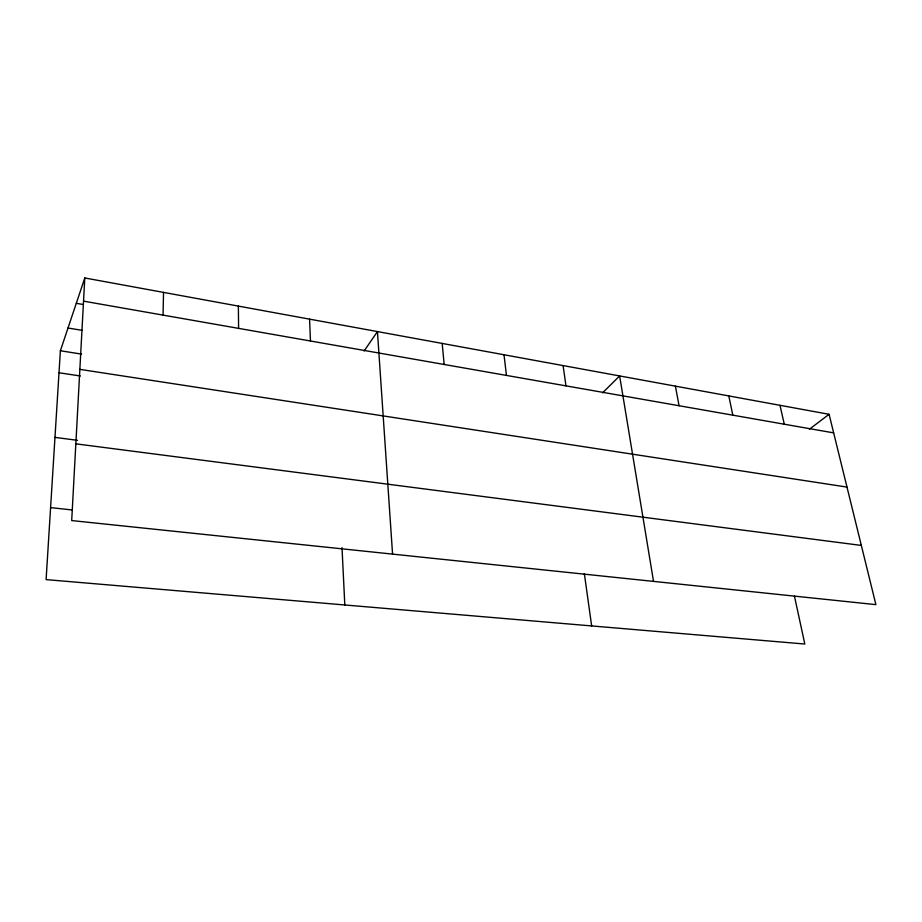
<?xml version="1.0" encoding="UTF-8"?>
<svg xmlns="http://www.w3.org/2000/svg" width="922" height="922" viewBox="0 0 922 922"><rect width="100%" height="100%" fill="white"/><g stroke="black" fill="none" stroke-linecap="round" stroke-linejoin="round"><path stroke-width="1.38" d="M163.056 315.105L163.528 292.401M84.789 277.971L71.697 520.573L875.9 604.636L829.085 414.301L84.789 277.971L60.379 350.752L46.1 579.615L804.814 644.029L794.464 596.177M364.132 350.982L377.444 331.574L392.565 554.11M602.596 392.818L619.642 375.946L653.525 581.39M809.412 429.214L829.085 414.301M50.595 507.619L71.916 509.924M75.835 443.839L861.332 545.432M54.974 437.385L77.494 440.324M59.008 372.765L80.364 375.992M79.857 369.365L846.984 487.093M60.379 350.752L81.539 354.106M68.009 328.013L82.162 330.364M83.545 301.148L833.649 432.879M76.296 303.303L83.291 304.525M779.989 405.311L784.288 424.212M728.818 395.941L732.806 415.165M675.411 386.157L679.065 405.738M563.088 365.585L565.981 385.869M584.352 573.599L591.647 625.923M504 354.763L506.455 375.415M442.18 343.433L444.162 364.478M342.004 547.633L344.816 604.97M309.585 319.15L310.46 340.99M238.36 306.104L238.602 328.37"/></g></svg>
